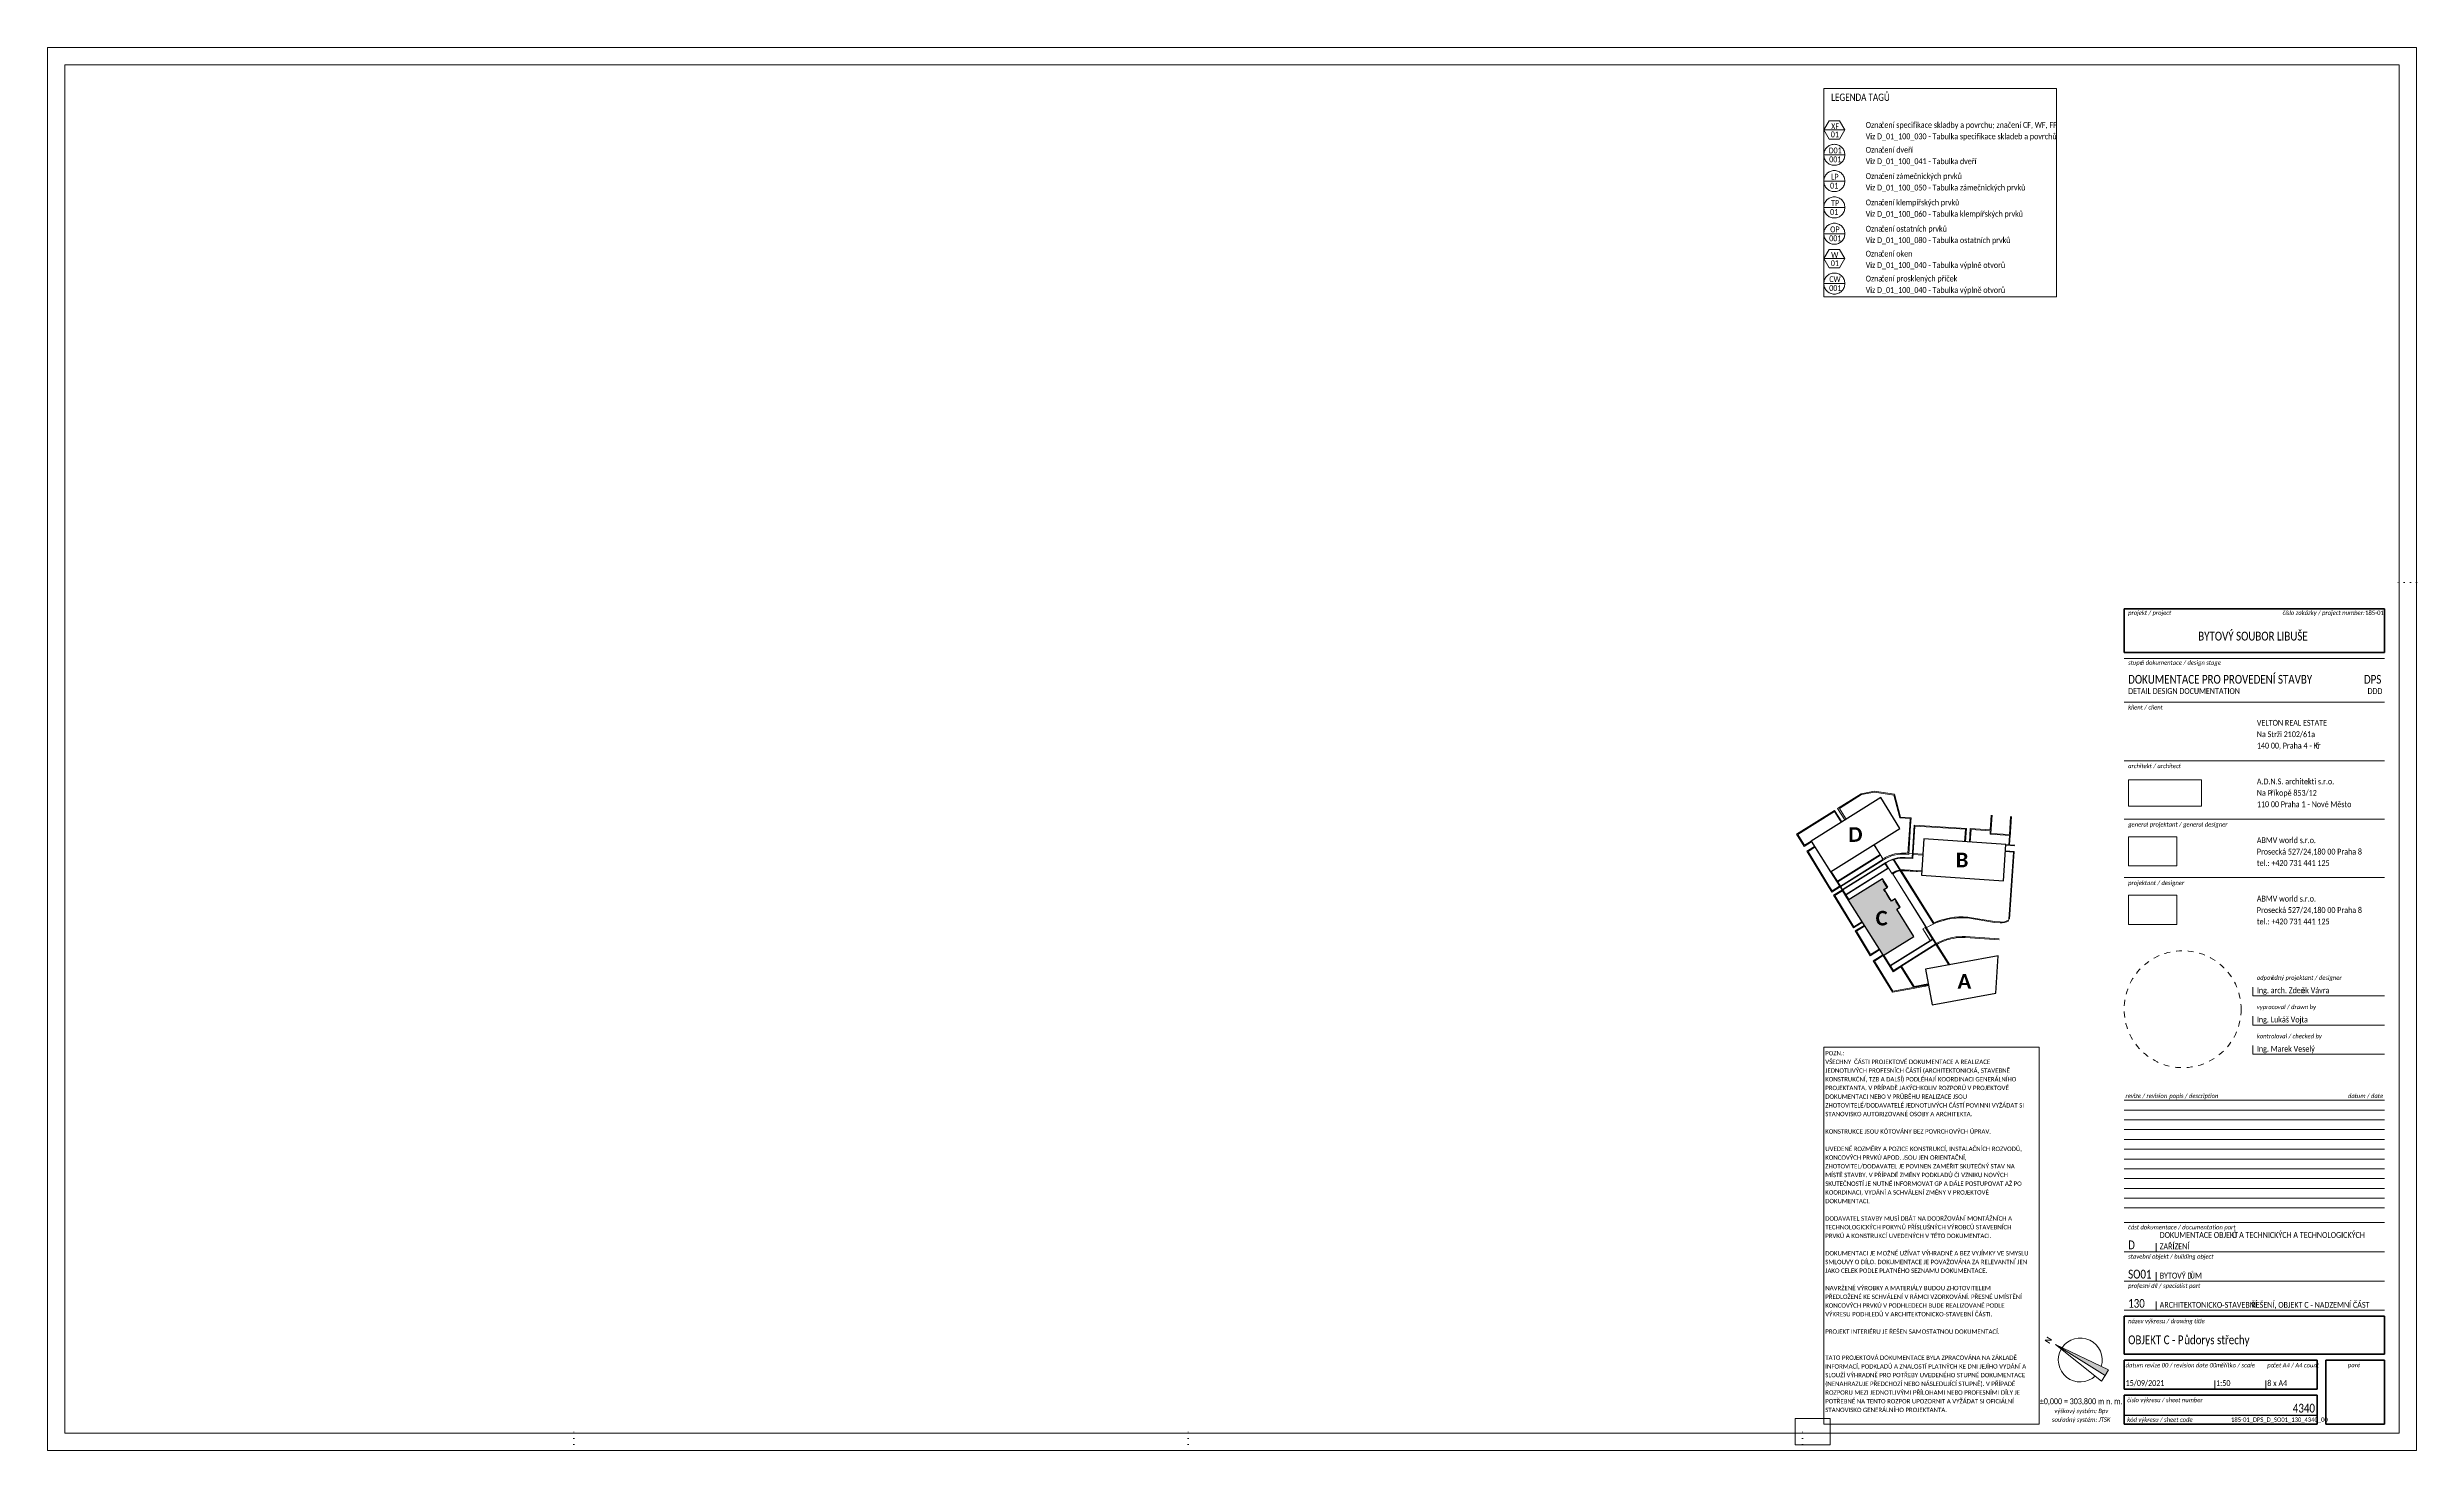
# Paper-space layout 'Layout1' of a CAD drawing. Header units: millimetres. Extents: x -598 to 212, y -2 to 478.
# The model-space entities are those that its viewports show. They can reach past a viewport. Long polylines and large blocks are cut down to what shows.
import ezdxf

# ---------------------------------------------------------------- set-up
doc = ezdxf.new("R2010")
doc.units = ezdxf.units.MM
doc.linetypes.add('HA_Dash_4mm-S2mm', pattern=[4, 2, -2])
doc.linetypes.add('HA_Dot-S2mm', pattern=[2, 0, -2])
for name, color, linetype, lineweight in [('A-____-NOTE-TEXT', 9, 'Continuous', 9), ('A-DETL-____-THIN', 9, 'Continuous', 9), ('G-____-____-SCHD', 9, 'Continuous', 9), ('G-____-____-TEXT', 9, 'Continuous', 5), ('G-____-TTLB-MEDM', 9, 'Continuous', 25), ('G-____-TTLB-OTLN', 9, 'Continuous', 9), ('G-____-TTLB-WIDE', 9, 'Continuous', 40)]:
    doc.layers.add(name, color=color, linetype=linetype, lineweight=lineweight)
doc.layers.add('G-____-____-NPLT', color=9, linetype='Continuous', plot=False)
doc.styles.add('Arial_B_1', font='arialbd.ttf', dxfattribs={"height": 2})
doc.styles.add('Calibri_1', font='calibri.ttf', dxfattribs={"height": 75})
doc.styles.add('Calibri_2', font='calibri.ttf', dxfattribs={"width": 0.8, "height": 125})
doc.styles.add('Calibri_3', font='calibri.ttf', dxfattribs={"width": 0.8, "height": 100})
doc.styles.add('Calibri_4', font='calibri.ttf', dxfattribs={"width": 0.8, "height": 2})
doc.styles.add('Calibri_5', font='calibri.ttf', dxfattribs={"width": 0.8, "height": 1.5})
doc.styles.add('Calibri_6', font='calibri.ttf', dxfattribs={"width": 0.8, "height": 3})
doc.styles.add('Calibri_B', font='calibrib.ttf', dxfattribs={"height": 5})
doc.styles.add('Calibri_I', font='calibrii.ttf', dxfattribs={"width": 0.8, "height": 1.5})
picture_1 = doc.add_image_def('image1.jpg', size_in_pixel=(953, 344))
picture_2 = doc.add_image_def('image2.jpg', size_in_pixel=(1647, 997))

# ---------------------------------------------------------------- blocks, each defined once
blk = doc.blocks.new('ABMV_TiB_Sheet_Full_Default - 480x810-2090223-OBJEKT C - Půdorys střechy')
at = {"layer": 'G-____-TTLB-OTLN', "lineweight": 5}
blk.add_hatch(color=256, dxfattribs=at).paths.add_polyline_path([(105.97, 23.69), (89.03, 34.31), (107.17, 25.6)])
at = {"layer": 'A-____-NOTE-TEXT'}
for p, q in [((104.78, 21.79), (89.03, 34.31)), ((107.17, 25.6), (89.03, 34.31)), ((107.17, 25.6), (89.03, 34.31)), ((89.03, 34.31), (105.97, 23.69)), ((105.97, 23.69), (107.17, 25.6)), ((105.97, 23.69), (107.17, 25.6)), ((105.97, 23.69), (104.78, 21.79))]:
    blk.add_line(p, q, dxfattribs=at)
for start, end in [(150.09365, 312.94877), (342.93123, 145.78635)]:
    blk.add_arc((97.5, 29), 7.5, start, end, dxfattribs=at)
at = {"layer": 'G-____-TTLB-MEDM'}
blk.add_line((178.5, 10), (112.5, 10), dxfattribs=at)
at = {"layer": 'G-____-TTLB-OTLN'}
for p, q in [((-597.5, 478), (-597.5, -2)), ((212.5, 478), (-597.5, 478)), ((212.5, -2), (212.5, 478)), ((-591.5, 472), (-591.5, 4)), ((206.5, 472), (-591.5, 472)), ((206.5, 4), (206.5, 472)), ((201.5, 269), (112.5, 269)), ((201.5, 254), (112.5, 254)), ((201.5, 234), (112.5, 234)), ((201.5, 214), (112.5, 214)), ((201.5, 194), (112.5, 194)), ((156.5, 153.57), (156.5, 156.57)), ((201.5, 153.57), (156.5, 153.57)), ((156.5, 143.57), (156.5, 146.57)), ((201.5, 143.57), (156.5, 143.57)), ((156.5, 133.57), (156.5, 136.57)), ((201.5, 133.57), (156.5, 133.57)), ((112.5, 117.85), (201.5, 117.85)), ((112.5, 114.5), (201.5, 114.5)), ((112.5, 111.15), (201.5, 111.15)), ((112.5, 107.8), (201.5, 107.8)), ((112.5, 104.45), (201.5, 104.45)), ((112.5, 101.1), (201.5, 101.1)), ((112.5, 97.75), (201.5, 97.75)), ((112.5, 94.4), (201.5, 94.4)), ((112.5, 91.05), (201.5, 91.05)), ((112.5, 87.7), (201.5, 87.7)), ((112.5, 84.35), (201.5, 84.35)), ((112.5, 81), (201.5, 81)), ((201.5, 76), (112.5, 76)), ((201.5, 66), (112.5, 66)), ((123.5, 66), (123.5, 69)), ((123.5, 56), (123.5, 59)), ((201.5, 56), (112.5, 56)), ((123.5, 46), (123.5, 49)), ((201.5, 46), (112.5, 46)), ((143.5, 19), (143.5, 22)), ((161, 19), (161, 22)), ((-591.5, 4), (206.5, 4)), ((-597.5, -2), (212.5, -2))]:
    blk.add_line(p, q, dxfattribs=at)
at = {"layer": 'G-____-TTLB-OTLN', "linetype": 'HA_Dot-S2mm'}
for p, q in [((212.5, 295), (204.5, 295)), ((-417.5, -2), (-417.5, 6)), ((-207.5, -2), (-207.5, 6)), ((2.5, -2), (2.5, 6)), ((212.5, -2), (212.5, 6)), ((212.5, -2), (204.5, -2))]:
    blk.add_line(p, q, dxfattribs=at)
at = {"layer": 'G-____-TTLB-OTLN', "linetype": 'HA_Dash_4mm-S2mm'}
blk.add_circle((132.5, 149), 20, dxfattribs=at)
at = {"layer": 'G-____-TTLB-WIDE'}
for p, q in [((112.5, 286), (112.5, 271)), ((201.5, 286), (112.5, 286)), ((201.5, 286), (201.5, 271)), ((201.5, 271), (112.5, 271)), ((112.5, 44), (112.5, 31)), ((201.5, 44), (112.5, 44)), ((201.5, 44), (201.5, 31)), ((201.5, 31), (112.5, 31)), ((112.5, 19), (112.5, 29)), ((178.5, 29), (112.5, 29)), ((178.5, 29), (178.5, 19)), ((181.5, 29), (181.5, 7)), ((201.5, 29), (181.5, 29)), ((201.5, 7), (201.5, 29)), ((178.5, 19), (112.5, 19)), ((112.5, 17), (178.5, 17)), ((112.5, 7), (112.5, 17)), ((178.5, 17), (178.5, 7)), ((178.5, 7), (112.5, 7)), ((201.5, 7), (181.5, 7))]:
    blk.add_line(p, q, dxfattribs=at)
at = {"layer": 'G-____-TTLB-OTLN', "attachment_point": 1}
for s, insert, char_height, width, style in [('projekt / project', (113.88, 285.35), 1.5, 15.5207, 'Calibri_I'), ('číslo zakázky / project number:', (166.68, 285.35), 1.5, 29.5662, 'Calibri_I'), ('stupe', (113.88, 268.29), 1.5, 5.2591, 'Calibri_I'), ('ň dokumentace / design stage', (118.22, 268.29), 1.5, 28.7325, 'Calibri_I'), ('klient / client', (113.88, 253.01), 1.5, 12.3139, 'Calibri_I'), ('architekt / architect', (113.88, 232.95), 1.5, 18.8557, 'Calibri_I'), ('general projektant / general designer', (113.88, 212.95), 1.5, 35.8515, 'Calibri_I'), ('ABMV world s.r.o.', (157.88, 207.8), 2, 22.6397, 'Calibri_4'), ('Prosecká 527/24,180 00 Praha 8', (157.88, 203.9), 2, 40.2126, 'Calibri_4'), ('tel.: +420 731 441 125', (157.88, 200), 2, 27.7063, 'Calibri_4'), ('projektant / designer', (113.88, 192.95), 1.5, 20.2025, 'Calibri_I'), ('ABMV world s.r.o.', (157.88, 187.8), 2, 22.6397, 'Calibri_4'), ('tel.: +420 731 441 125', (157.88, 180), 2, 27.7063, 'Calibri_4'), ('Prosecká 527/24,180 00 Praha 8', (157.88, 183.9), 2, 40.2126, 'Calibri_4'), ('odpov', (157.88, 160.52), 1.5, 5.9646, 'Calibri_I'), ('ědný projektant / designer', (162.81, 160.52), 1.5, 25.3975, 'Calibri_I'), ('vypracoval / drawn by', (157.88, 150.52), 1.5, 21.357, 'Calibri_I'), ('kontroloval / checked by', (157.88, 140.52), 1.5, 23.4093, 'Calibri_I'), ('část dokumentace / documentation part', (113.88, 75.16), 1.5, 38.481, 'Calibri_I'), ('stavební objekt / building object', (113.88, 65.16), 1.5, 30.5924, 'Calibri_I'), ('profesní díl / specialist part', (113.88, 55.16), 1.5, 25.654, 'Calibri_I'), ('název výkresu / drawing title', (113.88, 43.07), 1.5, 27.5781, 'Calibri_I'), ('datum revize 00 / revision date 00', (113.02, 27.96), 1.5, 32.6447, 'Calibri_I'), ('\\fCalibri|b0|i1|c0|p34|;\\W.8;m', (143.94, 27.96), 1.5, 1.8599, 'Calibri_I'), ('ěřítko / scale', (145.47, 27.96), 1.5, 12.2498, 'Calibri_I'), ('po', (161.44, 27.96), 1.5, 2.4371, 'Calibri_I'), ('čet A4 / A4 count', (163.45, 27.96), 1.5, 16.3544, 'Calibri_I'), ('paré', (189.02, 28.04), 1.5, 4.4253, 'Calibri_I'), ('sou', (87.84, 9.35), 1.5, 3.335, 'Calibri_I'), ('výškový systém: Bpv', (88.68, 12.33), 1.5, 19.497, 'Calibri_I'), ('řadný systém: JTSK', (90.59, 9.35), 1.5, 18.1502, 'Calibri_I'), ('číslo výkresu / sheet number', (113.56, 16.07), 1.5, 27.1291, 'Calibri_I'), ('kód výkresu / sheet code', (113.56, 9.35), 1.5, 23.6017, 'Calibri_I')]:
    blk.add_mtext(s, dxfattribs=dict(at, insert=insert, char_height=char_height, width=width, style=style))
at = {"layer": 'G-____-TTLB-OTLN', "insert": (85.2, 35.47), "char_height": 2, "width": 2.4852, "attachment_point": 1, "rotation": 57.94, "style": 'Arial_B_1'}
blk.add_mtext('\\fArial|b1|i0|c0|p34|;N', dxfattribs=at)
at = {"layer": 'G-____-TTLB-OTLN'}
image = blk.add_image(picture_1, insert=(114, 218.49), size_in_units=(25, 9.02), dxfattribs=at)
image.dxf.flags = 7
image = blk.add_image(picture_2, insert=(114, 198), size_in_units=(16.52, 10), dxfattribs=at)
image.dxf.flags = 7
image = blk.add_image(picture_2, insert=(114, 178), size_in_units=(16.52, 10), dxfattribs=at)
image.dxf.flags = 7
blk = doc.blocks.new('HA_SCH_Site_LIB - Default-1696181-OBJEKT C - Půdorys střechy')
at = {"layer": 'A-____-NOTE-TEXT'}
blk.add_hatch(color=256, dxfattribs=at).paths.add_polyline_path([(-16.97, 16.43), (-28.96, 35.34), (-17.24, 42.69), (-15.46, 39.85), (-16.65, 39.11), (-14.12, 35.06), (-12.93, 35.81), (-11.19, 33.03), (-12.37, 32.28), (-6.54, 22.97)])
at = {"layer": 'A-____-NOTE-TEXT', "lineweight": 5}
for p, q in [((-46.59, 57.98), (-33.6, 66.12)), ((-33.69, 65.71), (-46.19, 57.88)), ((-31.38, 62.02), (-33.69, 65.71)), ((-33.6, 66.12), (-31.13, 62.18)), ((-32.58, 66.76), (-24.52, 71.81)), ((-30.11, 62.82), (-32.58, 66.76)), ((-31.95, 66.8), (-24.4, 71.53)), ((-29.65, 63.11), (-31.95, 66.8)), ((-24.52, 71.81), (-19.97, 72.64)), ((-24.4, 71.53), (-19.96, 72.33)), ((-19.97, 72.64), (-13.17, 71.61)), ((-19.96, 72.33), (-13.41, 71.35)), ((-13.41, 71.35), (-11.28, 63.53)), ((-13.17, 71.61), (-11.04, 63.82)), ((-44.04, 53.75), (-46.59, 57.98)), ((-46.19, 57.88), (-43.94, 54.17)), ((-11.28, 63.53), (-7.8, 63.32)), ((-11.04, 63.82), (-7.48, 63.6)), ((-7.94, 60.99), (-8.54, 51.42)), ((-8.26, 51.07), (-7.64, 60.97)), ((-7.8, 63.32), (-7.94, 60.99)), ((-7.48, 63.6), (-7.64, 60.97)), ((-6.43, 61.04), (-7.13, 49.82)), ((-6.85, 49.6), (-6.15, 60.72)), ((11.45, 59.94), (-6.43, 61.04)), ((-6.15, 60.72), (11.13, 59.66)), ((11.13, 59.66), (10.84, 55.4)), ((11.14, 55.38), (11.45, 59.94)), ((12.75, 59.86), (12.47, 55.29)), ((19.62, 59.43), (12.75, 59.86)), ((12.77, 55.27), (13.03, 59.54)), ((13.03, 59.54), (19.6, 59.13)), ((19.6, 59.13), (19.54, 57.96)), ((19.54, 57.96), (26.42, 57.52)), ((19.91, 64.44), (19.62, 59.43)), ((19.85, 58.24), (20.21, 64.42)), ((26.14, 57.83), (19.85, 58.24)), ((25.98, 54.37), (26.17, 57.53)), ((26.54, 64.01), (26.14, 57.83)), ((26.42, 57.52), (26.23, 54.36)), ((26.39, 56.95), (26.84, 63.99)), ((-41.49, 55.34), (-44.04, 53.75)), ((-43.94, 54.17), (-41.65, 55.6)), ((-43.05, 52.13), (-40.48, 53.73)), ((-43.05, 52.13), (-35.84, 40.2)), ((-40.32, 53.48), (-42.64, 52.03)), ((-35.59, 40.35), (-42.64, 52.03)), ((-32.63, 41.84), (-18.08, 50.96)), ((-32.52, 41.68), (-17.97, 50.79)), ((-17.07, 49.35), (-31.62, 40.23)), ((-31.52, 40.07), (-16.86, 49.24)), ((-18.08, 50.96), (-20.2, 54.36)), ((-20.14, 54.4), (-17.08, 49.53)), ((-17.97, 50.79), (-17.07, 49.35)), ((-11.33, 45.7), (-13.56, 49.27)), ((-13.32, 49.35), (-11.06, 45.74)), ((-9.47, 49.77), (-6.85, 49.6)), ((-7.13, 49.82), (-9.46, 49.97)), ((-9.31, 51.14), (-8.26, 51.07)), ((-7.04, 51.34), (-8.24, 51.42)), ((-3.45, 50.76), (-6.76, 50.98)), ((-6.74, 51.32), (-3.43, 51.1)), ((27.54, 51.8), (24.8, 51.99)), ((24.81, 52.24), (27.81, 52.04)), ((27.94, 53.94), (24.94, 54.14)), ((24.96, 54.44), (27.96, 54.24)), ((25.99, 28.86), (27.54, 51.8)), ((27.81, 52.04), (26.23, 28.84)), ((-31.76, 39.9), (-35.01, 45.08)), ((-34.76, 45.24), (-32.63, 41.84)), ((-31.62, 40.23), (-32.52, 41.68)), ((-16.1, 48.31), (-30.88, 39.05)), ((-30.77, 38.88), (-15.99, 48.14)), ((-29.82, 37.35), (-15.43, 46.36)), ((-15.16, 46.3), (-29.71, 37.18)), ((-15.43, 46.36), (-16.39, 47.89)), ((-16.22, 48), (-15.16, 46.3)), ((-13.97, 44.41), (-15.16, 46.3)), ((-3.35, 27.68), (-13.87, 44.48)), ((-13.76, 44.46), (-2.21, 26.02)), ((0.22, 27.26), (-11.14, 45.39)), ((-10.91, 45.5), (0.29, 27.63)), ((-3.83, 45.13), (-9.69, 45.53)), ((-3.84, 45.05), (-9.69, 45.45)), ((-9.67, 45.78), (-3.82, 45.38)), ((-35.84, 40.2), (-34.59, 38.13)), ((-34.49, 38.54), (-35.59, 40.35)), ((-34.59, 38.13), (-31.76, 39.9)), ((-31.92, 40.15), (-34.49, 38.54)), ((-31.1, 38.84), (-33.94, 37.06)), ((-33.94, 37.06), (-27.19, 25.91)), ((-33.53, 36.96), (-30.94, 38.58)), ((-27.08, 26.32), (-33.53, 36.96)), ((-31.13, 38.88), (-31.76, 39.9)), ((-28.92, 35.36), (-31.13, 38.88)), ((-28.67, 35.52), (-30.77, 38.88)), ((-27.19, 25.91), (-24.15, 27.75)), ((-24.31, 28), (-27.08, 26.32)), ((-23.51, 26.73), (-26.57, 24.88)), ((-26.57, 24.88), (-21.44, 16.4)), ((-23.34, 26.48), (-26.15, 24.78)), ((-26.15, 24.78), (-21.34, 16.82)), ((-3.46, 25.6), (-2.65, 26.1)), ((-0.94, 21.58), (-3.46, 25.6)), ((-2.28, 25.98), (-3.35, 27.68)), ((-0.13, 22.08), (-2.65, 26.1)), ((-2.44, 26.24), (5.68, 13.27)), ((-2.28, 25.98), (-0.68, 26.85)), ((1.16, 20.52), (-2.26, 25.99)), ((-0.61, 26.88), (1.02, 27.61)), ((1.04, 27.62), (2.73, 28.23)), ((2.8, 28.25), (4.52, 28.73)), ((4.55, 28.73), (6.31, 29.08)), ((6.38, 29.09), (8.17, 29.3)), ((8.17, 29.3), (9.97, 29.39)), ((10.04, 29.39), (11.85, 29.33)), ((21.02, 27.76), (11.85, 29.33)), ((11.88, 29.63), (21.05, 28.06)), ((22.94, 27.63), (21.02, 27.76)), ((21.05, 28.06), (22.97, 27.93)), ((-21.44, 16.4), (-18.23, 18.42)), ((-21.34, 16.82), (-18.39, 18.67)), ((-20.38, 14.65), (-17.13, 16.68)), ((-16.97, 16.43), (-19.97, 14.55)), ((-17.13, 16.68), (-13.57, 11.01)), ((-13.6, 10.9), (-17.04, 16.39)), ((-16.76, 16.56), (-14.56, 13.05)), ((-14.56, 13.05), (-0.13, 22.08)), ((-0.03, 21.91), (-14.45, 12.88)), ((-13.5, 11.35), (1.14, 20.52)), ((1.03, 20.22), (-10.75, 12.84)), ((-0.13, 22.08), (-0.94, 21.58)), ((0.93, 20.39), (-0.03, 21.91)), ((5.42, 13.22), (1.03, 20.22)), ((5.77, 13.28), (1.37, 20.3)), ((22.62, 21.84), (11.08, 22.61)), ((11.1, 22.91), (22.64, 22.14)), ((-13.86, 3.88), (-20.38, 14.65)), ((-19.97, 14.55), (-13.71, 4.21)), ((-14.45, 12.88), (-13.5, 11.35)), ((-10.96, 12.55), (-13.6, 10.9)), ((-13.57, 11.01), (-10.94, 12.66)), ((-11, 12.62), (-6.62, 5.62)), ((-10.94, 12.66), (-6.53, 5.64)), ((-10.75, 12.84), (-6.41, 5.91)), ((4.77, 14.25), (5.42, 13.22)), ((5.68, 13.27), (5.04, 14.3)), ((-6.74, 5.19), (-13.86, 3.88)), ((-13.71, 4.21), (-6.79, 5.48)), ((-1.58, 6.44), (-6.79, 5.48)), ((-6.74, 5.19), (-1.54, 6.15)), ((-6.53, 5.64), (-1.6, 6.54)), ((-6.41, 5.91), (-1.64, 6.79)), ((-3, 6.54), (-1.64, 6.79)), ((-1.6, 6.54), (-2.97, 6.29)), ((-2.91, 5.89), (-1.54, 6.15))]:
    blk.add_line(p, q, dxfattribs=at)
at = {"layer": 'A-____-NOTE-TEXT', "lineweight": 25}
for p, q in [((-17.86, 70.49), (-41.65, 55.6)), ((-11.26, 59.96), (-17.86, 70.49)), ((-35.05, 45.06), (-11.26, 59.96)), ((-41.65, 55.6), (-35.05, 45.06)), ((-3.07, 56.34), (-3.91, 43.92)), ((24.96, 54.45), (-3.07, 56.34)), ((24.12, 42.02), (24.96, 54.45)), ((-17.24, 42.69), (-28.96, 35.34)), ((-17.24, 42.69), (-28.96, 35.34)), ((-16.85, 42.06), (-17.24, 42.69)), ((-15.46, 39.85), (-17.24, 42.69)), ((-15.59, 39.77), (-16.97, 41.98)), ((-3.91, 43.92), (24.12, 42.02)), ((-28.96, 35.34), (-16.97, 16.43)), ((-28.96, 35.34), (-16.97, 16.43)), ((-16.77, 39.03), (-15.59, 39.77)), ((-16.33, 38.33), (-16.77, 39.03)), ((-16.65, 39.11), (-15.46, 39.85)), ((-14.12, 35.06), (-16.65, 39.11)), ((-15.6, 37.31), (-16.26, 38.37)), ((-14.58, 35.59), (-15.64, 37.29)), ((-14.12, 35.06), (-14.48, 35.65)), ((-12.93, 35.81), (-14.12, 35.06)), ((-12.93, 35.81), (-14.12, 35.06)), ((-12.53, 35.17), (-12.93, 35.81)), ((-11.19, 33.03), (-12.93, 35.81)), ((-11.31, 32.95), (-12.66, 35.09)), ((-12.37, 32.28), (-11.19, 33.03)), ((-12.37, 32.28), (-11.31, 32.95)), ((-6.54, 22.97), (-12.37, 32.28)), ((-6.54, 22.97), (-12.37, 32.28)), ((-16.97, 16.43), (-6.54, 22.97)), ((-16.97, 16.43), (-6.54, 22.97)), ((22.32, 16.3), (-2.56, 11.77)), ((21.5, 3.56), (22.32, 16.3)), ((-2.56, 11.77), (-0.31, -0.45)), ((-0.31, -0.45), (21.5, 3.56))]:
    blk.add_line(p, q, dxfattribs=at)
at = {"layer": 'A-____-NOTE-TEXT'}
blk.add_line((-31.52, 40.07), (-30.88, 39.05), dxfattribs=at)
at = {"layer": 'A-____-NOTE-TEXT', "lineweight": 5}
for centre, radius, start, end in [((-10.16, 38.54), 12.98, 82.81518, 122.22025), ((-10.16, 38.54), 12.62, 86.11727, 122.06125), ((-10.21, 38.9), 11.1, 86.11727, 122.06125), ((-10.21, 38.9), 10.9, 86.11727, 122.06125), ((-10.16, 38.54), 7.25, 99.26561, 122.97818), ((-10.16, 38.54), 7, 86.11727, 123.01093), ((-10.16, 38.54), 6.92, 98.11234, 121.3245), ((-10.16, 38.54), 7.25, 86.11727, 97.10486), ((-10.16, 38.54), 6.92, 86.11727, 95.82655), ((10.18, 4.89), 24.49, 100.7034, 120.52495), ((10.18, 4.89), 24.79, 86.05387, 113.5096), ((10.18, 4.89), 24.49, 86.08916, 100.7034), ((23.42, 32.61), 5.01, 264.50289, 300.24363), ((23.42, 32.61), 4.71, 264.45143, 302.76053), ((10.16, 4.94), 18, 100.69859, 120.07815), ((10.16, 4.94), 17.7, 100.69859, 120.04453), ((10.16, 4.94), 18, 87.02438, 100.69859), ((10.16, 4.94), 17.7, 87.03175, 100.69859)]:
    blk.add_arc(centre, radius, start, end, dxfattribs=at)
at = {"layer": 'A-____-NOTE-TEXT', "lineweight": 5, "char_height": 5, "attachment_point": 1, "style": 'Calibri_B'}
for s, insert, width in [('\\fCalibri|b1|i0|c0|p34|;D', (-28.94, 60.34), 6.0928), ('\\fCalibri|b1|i0|c0|p34|;B', (7.8, 51.62), 5.3713), ('\\fCalibri|b1|i0|c0|p34|;C', (-19.58, 31.74), 5.1308), ('\\fCalibri|b1|i0|c0|p34|;A', (8.42, 10.16), 5.8523)]:
    blk.add_mtext(s, dxfattribs=dict(at, insert=insert, width=width))

msp = doc.modelspace()

# ---------------------------------------------------------------- linework, layer by layer
at = {"layer": 'A-DETL-____-THIN'}
for p, q in [((-16048.4, 1938.6), (-16138.4, 1782.7)), ((-16048.4, 1938.6), (-15868.4, 1938.6)), ((-15868.4, 1938.6), (-15778.4, 1782.7)), ((-15778.4, 1782.7), (-16138.4, 1782.7)), ((-16048.4, 1626.8), (-16138.4, 1782.7)), ((-15868.4, 1626.8), (-15778.4, 1782.7)), ((-16048.4, 1626.8), (-15868.4, 1626.8)), ((-15778.4, 1356.8), (-16138.4, 1356.8)), ((-15778.4, 906.8), (-16138.4, 906.8)), ((-15778.4, 456.8), (-16138.4, 456.8)), ((-15778.4, 6.8), (-16138.4, 6.8)), ((-16048.4, -263.2), (-16138.4, -419.1)), ((-16048.4, -263.2), (-15868.4, -263.2)), ((-15868.4, -263.2), (-15778.4, -419.1)), ((-15778.4, -419.1), (-16138.4, -419.1)), ((-16048.4, -575), (-16138.4, -419.1)), ((-15868.4, -575), (-15778.4, -419.1)), ((-16048.4, -575), (-15868.4, -575)), ((-15778.4, -845), (-16138.4, -845))]:
    msp.add_line(p, q, dxfattribs=at)
for centre in [(-15958.4, 1356.8), (-15958.4, 906.8), (-15958.4, 456.8), (-15958.4, 6.8), (-15958.4, -845)]:
    msp.add_circle(centre, 180, dxfattribs=at)

# ---------------------------------------------------------------- texts
at = {"layer": 'G-____-____-TEXT', "color": 7, "lineweight": 9, "attachment_point": 1}
for s, insert, char_height, width, style in [('POZN.: ', (-20194, 4523.2), 75, 448.945, 'Calibri_1'), ('ČÁSTI PROJEKTOVÉ DOKUMENTACE A REALIZACE ', (-19701.2, 4374.4), 75, 2978.269, 'Calibri_1'), ('VŠECHNY ', (-20194, 4374.4), 75, 597.257, 'Calibri_1'), ('JEDNOTLIVÝCH PROFESNÍCH ČÁSTÍ (ARCHITEKTONICKÁ, STAVEBNĚ ', (-20194, 4225.6), 75, 4028.48, 'Calibri_1'), ('KONSTRUKČNÍ, TZB A DALŠÍ) PODLÉHAJÍ KOORDINACI GENERÁLNÍHO ', (-20194, 4076.8), 75, 4164.767, 'Calibri_1'), ('PROJEKTANTA. V\xa0PŘÍPADĚ JAKÝCHKOLIV ROZPORŮ V\xa0PROJEKTOVÉ ', (-20194, 3927.9), 75, 4004.429, 'Calibri_1'), ('DOKUMENTACI NEBO V\xa0PRŮBĚHU REALIZACE JSOU ', (-20194, 3779.1), 75, 3106.539, 'Calibri_1'), ('ZHOTOVITELÉ/DODAVATELÉ JEDNOTLIVÝCH ČÁSTÍ POVINNI VYŽÁDAT SI ', (-20194, 3630.3), 75, 4337.129, 'Calibri_1'), ('STANOVISKO AUTORIZOVANÉ OSOBY A ARCHITEKTA.', (-20194, 3481.4), 75, 3178.691, 'Calibri_1'), ('KONSTRUKCE JSOU KÓTOVÁNY BEZ POVRCHOVÝCH ÚPRAV. ', (-20194, 3183.8), 75, 3627.636, 'Calibri_1'), ('UVEDENÉ ROZMĚRY A POZICE KONSTRUKCÍ, INSTALAČNÍCH ROZVODŮ, ', (-20194, 2886.1), 75, 4293.037, 'Calibri_1'), ('KONCOVÝCH PRVKŮ APOD. JSOU JEN ORIENTAČNÍ, ', (-20194, 2737.3), 75, 3094.514, 'Calibri_1'), ('ZHOTOVITEL/DODAVATEL JE POVINEN ZAMĚŘIT SKUTEČNÝ STAV NA ', (-20194, 2588.5), 75, 4132.699, 'Calibri_1'), ('MÍSTĚ STAVBY. V PŘÍPADĚ ZMĚNY PODKLADŮ ČI VZNIKU NOVÝCH ', (-20194, 2439.6), 75, 3980.378, 'Calibri_1'), ('Ů', (-15110.5, 2403.4), 125, 121.857, 'Calibri_2'), ('LEGENDA TAG', (-16012.7, 2403.4), 125, 1093.502, 'Calibri_2'), ('SKUTEČNOSTÍ JE NUTNÉ INFORMOVAT GP A DÁLE POSTUPOVAT AŽ PO ', (-20194, 2290.8), 75, 4285.02, 'Calibri_1'), ('KOORDINACI, VYDÁNÍ A SCHVÁLENÍ ZMĚNY V PROJEKTOVÉ ', (-20194, 2142), 75, 3571.518, 'Calibri_1'), ('DOKUMENTACI. ', (-20194, 1993.2), 75, 1002.109, 'Calibri_1'), ('čení specifikace skladby a povrchu; značení CF, WF, FF, RF', (-15160.3, 1917.8), 100, 3601.18, 'Calibri_3'), ('Ozna', (-15422.2, 1917.8), 100, 317.468, 'Calibri_3'), ('XF', (-16013.1, 1895.7), 100, 150.717, 'Calibri_3'), ('01', (-16019.1, 1755.1), 100, 153.924, 'Calibri_3'), ('Viz D_01_100_030 - Tabulka specifikace skladeb a povrchů', (-15422.2, 1722.7), 100, 3655.695, 'Calibri_3'), ('DODAVATEL STAVBY MUSÍ DBÁT NA DODRŽOVÁNÍ MONTÁŽNÍCH A ', (-20194, 1695.5), 75, 4072.573, 'Calibri_1'), ('TECHNOLOGICKÝCH POKYNŮ PŘÍSLUŠNÝCH VÝROBCŮ STAVEBNÍCH ', (-20194, 1546.7), 75, 4072.573, 'Calibri_1'), ('Ozna', (-15422.2, 1491.9), 100, 317.468, 'Calibri_3'), ('čení dveří', (-15160.3, 1491.9), 100, 609.283, 'Calibri_3'), ('D01', (-16055.9, 1481.5), 100, 250.126, 'Calibri_3'), ('PRVKŮ A KONSTRUKCÍ UVEDENÝCH V TÉTO DOKUMENTACI.', (-20194, 1397.8), 75, 3599.577, 'Calibri_1'), ('001', (-16046.1, 1329.2), 100, 230.886, 'Calibri_3'), ('Viz D_01_100_041 - Tabulka dveří', (-15422.2, 1296.8), 100, 2119.662, 'Calibri_3'), ('DOKUMENTACI JE MOŽNÉ UŽÍVAT VÝHRADNĚ A BEZ VYJÍMKY VE SMYSLU ', (-20194, 1100.2), 75, 4401.264, 'Calibri_1'), ('čení zámečnických prvků', (-15160.3, 1041.9), 100, 1545.653, 'Calibri_3'), ('Ozna', (-15422.2, 1041.9), 100, 317.468, 'Calibri_3'), ('LP', (-16015.1, 1031.5), 100, 144.304, 'Calibri_3'), ('SMLOUVY O DÍLO. DOKUMENTACE JE POVAŽOVÁNA ZA RELEVANTNÍ JEN ', (-20194, 951.4), 75, 4401.264, 'Calibri_1'), ('01', (-16031.1, 879.2), 100, 153.924, 'Calibri_3'), ('Viz D_01_100_050 - Tabulka zámečnických prvků', (-15422.2, 846.8), 100, 3056.033, 'Calibri_3'), ('JAKO CELEK PODLE PLATNÉHO SEZNAMU DOKUMENTACE.', (-20194, 802.5), 75, 3515.4, 'Calibri_1'), ('čení klempířských prvků', (-15160.3, 591.9), 100, 1503.966, 'Calibri_3'), ('Ozna', (-15422.2, 591.9), 100, 317.468, 'Calibri_3'), ('TP', (-16015.1, 581.5), 100, 153.924, 'Calibri_3'), ('NAVRŽENÉ VÝROBKY A MATERIÁLY BUDOU ZHOTOVITELEM ', (-20194, 504.9), 75, 3615.611, 'Calibri_1'), ('01', (-16031.1, 429.2), 100, 153.924, 'Calibri_3'), ('Viz D_01_100_060 - Tabulka klempířských prvků', (-15422.2, 396.8), 100, 3014.345, 'Calibri_3'), ('PŘEDLOŽENÉ KE SCHVÁLENÍ V RÁMCI VZORKOVÁNÍ. PŘESNÉ UMÍSTĚNÍ ', (-20194, 356), 75, 4285.02, 'Calibri_1'), ('KONCOVÝCH PRVKŮ V PODHLEDECH BUDE REALIZOVANÉ PODLE ', (-20194, 207.2), 75, 3924.26, 'Calibri_1'), ('čení ostatních prvků', (-15160.3, 141.9), 100, 1260.253, 'Calibri_3'), ('Ozna', (-15422.2, 141.9), 100, 317.468, 'Calibri_3'), ('OP', (-16030.1, 131.5), 100, 182.785, 'Calibri_3'), ('VÝKRESU PODHLEDŮ V ARCHITEKTONICKO-STAVEBNÍ ČÁSTI. ', (-20194, 58.4), 75, 3647.678, 'Calibri_1'), ('001', (-16046.1, -20.8), 100, 230.886, 'Calibri_3'), ('Viz D_01_100_080 - Tabulka ostatních prvků', (-15422.2, -53.2), 100, 2770.632, 'Calibri_3'), ('PROJEKT INTERIÉRU JE ŘEŠEN SAMOSTATNOU DOKUMENTACÍ.', (-20194, -239.3), 75, 3775.948, 'Calibri_1'), ('čení oken', (-15160.3, -284), 100, 599.662, 'Calibri_3'), ('Ozna', (-15422.2, -284), 100, 317.468, 'Calibri_3'), ('W', (-16013.1, -306.1), 100, 137.89, 'Calibri_3'), ('01', (-16019.1, -446.6), 100, 153.924, 'Calibri_3'), ('Viz D_01_100_040 - Tabulka výplně otvorů', (-15422.2, -479.1), 100, 2668.016, 'Calibri_3'), ('TATO PROJEKTOVÁ DOKUMENTACE BYLA ZPRACOVÁNA NA ZÁKLADĚ ', (-20194, -685.7), 75, 4176.792, 'Calibri_1'), ('čení prosklených příček', (-15160.3, -709.9), 100, 1462.278, 'Calibri_3'), ('Ozna', (-15422.2, -709.9), 100, 317.468, 'Calibri_3'), ('CW', (-16045.1, -720.3), 100, 221.266, 'Calibri_3'), ('INFORMACÍ, PODKLADŮ A ZNALOSTÍ PLATNÝCH KE DNI JEJÍHO VYDÁNÍ A ', (-20194, -834.6), 75, 4377.214, 'Calibri_1'), ('001', (-16046.1, -872.5), 100, 230.886, 'Calibri_3'), ('Viz D_01_100_040 - Tabulka výplně otvorů', (-15422.2, -905), 100, 2668.016, 'Calibri_3'), ('SLOUŽÍ VÝHRADNĚ PRO POTŘEBY UVEDENÉHO STUPNĚ DOKUMENTACE ', (-20194, -983.4), 75, 4369.197, 'Calibri_1'), ('(NENAHRAZUJE PŘEDCHOZÍ NEBO NÁSLEDUJÍCÍ STUPNĚ). V PŘÍPADĚ ', (-20194, -1132.2), 75, 4140.716, 'Calibri_1'), ('ROZPORU MEZI JEDNOTLIVÝMI PŘÍLOHAMI NEBO PROFESNÍMI DÍLY JE ', (-20194, -1281.1), 75, 4256.961, 'Calibri_1'), ('POTŘEBNÉ NA TENTO ROZPOR UPOZORNIT A VYŽÁDAT SI OFICIÁLNÍ ', (-20194, -1429.9), 75, 4108.648, 'Calibri_1'), ('STANOVISKO GENERÁLNÍHO PROJEKTANTA.', (-20194, -1578.7), 75, 2633.543, 'Calibri_1')]:
    msp.add_mtext(s, dxfattribs=dict(at, insert=insert, char_height=char_height, width=width, style=style))

psp = doc.layouts.get("Layout1")

# ---------------------------------------------------------------- block references
at = {"layer": 'A-____-NOTE-TEXT', "lineweight": 5}
psp.add_blockref('HA_SCH_Site_LIB - Default-1696181-OBJEKT C - Půdorys střechy', (47.13, 150.9), dxfattribs=at)
at = {"layer": 'G-____-TTLB-OTLN'}
psp.add_blockref('ABMV_TiB_Sheet_Full_Default - 480x810-2090223-OBJEKT C - Půdorys střechy', (0, 0), dxfattribs=at)

# ---------------------------------------------------------------- texts
at = {"layer": 'G-____-____-SCHD', "char_height": 1.5, "line_spacing_factor": 1.158048, "style": 'Calibri_I'}
for s, insert, width, attachment_point in [('revize / revision', (112.95, 120.1), 14.4524, 1), ('popis / description', (127.95, 120.1), 17.0165, 1), ('datum / date', (201.05, 120.1), 12.1426, 3)]:
    psp.add_mtext(s, dxfattribs=dict(at, insert=insert, width=width, attachment_point=attachment_point))
at = {"layer": 'G-____-TTLB-OTLN', "lineweight": 5, "attachment_point": 1}
for s, insert, char_height, width, style in [('185-01', (194.9, 285.35), 1.5, 6.7983, 'Calibri_5'), ('BYTOVÝ SOUBOR LIBUŠE', (137.83, 278.11), 3, 46.1131, 'Calibri_6'), ('DOKUMENTACE PRO PROVEDENÍ STAVBY', (113.88, 263.34), 3, 77.4751, 'Calibri_6'), ('DPS', (194.48, 263.34), 3, 7.3114, 'Calibri_6'), ('DETAIL DESIGN DOCUMENTATION', (113.88, 258.82), 2, 42.9063, 'Calibri_4'), ('DDD', (195.75, 258.82), 2, 5.7721, 'Calibri_4'), ('VELTON REAL ESTATE', (157.88, 247.96), 2, 26.7443, 'Calibri_4'), ('Na Strži 2102/61a', (157.88, 244.06), 2, 22.2548, 'Calibri_4'), ('140 00, Praha 4 - Kr', (157.88, 240.16), 2, 24.4354, 'Calibri_4'), ('č', (178.05, 240.16), 2, 1.2827, 'Calibri_4'), ('A.D.N.S. architekti s.r.o.', (157.88, 227.9), 2, 29.6945, 'Calibri_4'), ('Na P', (157.88, 224), 2, 5.7721, 'Calibri_4'), ('110 00 Praha 1 - Nové Město', (157.88, 220.1), 2, 36.2363, 'Calibri_4'), ('říkopě 853/12', (162.65, 224), 2, 17.573, 'Calibri_4'), ('Ing. arch. Zden', (157.88, 156.46), 2, 18.4067, 'Calibri_4'), ('ěk Vávra', (173.07, 156.46), 2, 10.8388, 'Calibri_4'), ('Ing. Lukáš Vojta', (157.88, 146.46), 2, 19.5612, 'Calibri_4'), ('Ing. Marek Veselý', (157.88, 136.46), 2, 22.319, 'Calibri_4'), ('Ů A TECHNICKÝCH A TECHNOLOGICKÝCH', (149.44, 72.77), 2, 50.9873, 'Calibri_4'), ('D', (113.88, 69.88), 3, 2.8219, 'Calibri_6'), ('ZAŘÍZENÍ', (124.67, 68.87), 2, 11.2878, 'Calibri_4'), ('DOKUMENTACE OBJEKT', (124.67, 72.77), 2, 30.0152, 'Calibri_4'), ('SO01', (113.88, 59.88), 3, 9.9409, 'Calibri_6'), ('BYTOVÝ D', (124.67, 58.87), 2, 12.5063, 'Calibri_4'), ('ŮM', (134.99, 58.87), 2, 4.6177, 'Calibri_4'), ('130', (113.88, 49.88), 3, 7.119, 'Calibri_6'), ('ARCHITEKTONICKO-STAVEBNÍ ', (124.67, 48.87), 2, 37.9679, 'Calibri_4'), ('ŘEŠENÍ, OBJEKT C - NADZEMNÍ ČÁST', (156, 48.87), 2, 45.2793, 'Calibri_4'), ('OBJEKT C - P', (113.88, 37.4), 3, 23.2169, 'Calibri_6'), ('ůdorys střechy', (133.04, 37.4), 3, 27.5781, 'Calibri_6'), ('15/09/2021', (113.02, 22.11), 2, 14.751, 'Calibri_4'), ('1:50', (143.94, 22.11), 2, 5.4515, 'Calibri_4'), ('8 x A4', (161.44, 22.11), 2, 7.6321, 'Calibri_4'), ('±0,000 = 303,800 m n. m.', (83.68, 15.89), 2, 31.5544, 'Calibri_4'), ('185-01_DPS_D_SO01_130_4340_00', (149.06, 9.35), 1.5, 35.0818, 'Calibri_5'), ('4340', (170.17, 14.03), 3, 9.492, 'Calibri_6')]:
    psp.add_mtext(s, dxfattribs=dict(at, insert=insert, char_height=char_height, width=width, style=style))

# ---------------------------------------------------------------- viewports
at = {"layer": '0'}
psp.add_viewport(center=(6, 4.5), size=(12, 9), view_center_point=(6, 4.5), view_height=12, dxfattribs=at)
at = {"layer": 'G-____-____-NPLT'}
for center, size, view_center_point, view_height, status in [((49.6, 428.27), (79.54, 71.2265), (-14149.84, 707.93), 3561.3257, 4), ((46.65, 71.54), (73.66, 128.99), (-18377.59, 1364.24), 6449.5, 3)]:
    psp.add_viewport(center=center, size=size, view_center_point=view_center_point, view_height=view_height, status=status, dxfattribs=at)

doc.saveas('drawing.dxf')
